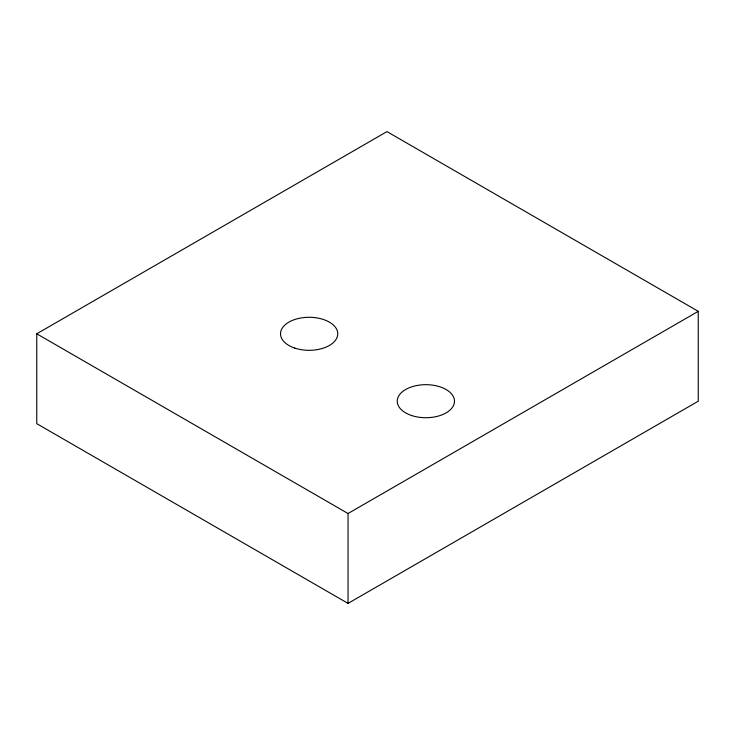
<?xml version="1.0" encoding="UTF-8"?>
<svg xmlns="http://www.w3.org/2000/svg" width="735" height="735" viewBox="0 0 735 735"><rect width="100%" height="100%" fill="white"/><g stroke="black" fill="none" stroke-linecap="round" stroke-linejoin="round"><path stroke-width="1.1" d="M36.75 333.8L36.75 423.663L348.041 603.389L698.25 401.2L698.25 311.337L386.959 131.611L36.75 333.8L348.041 513.526L698.25 311.337M348.041 603.389L348.041 513.526M294.827 348.105A28.619 16.519 0 0 0 337.751 333.8A28.619 16.519 0 0 0 294.827 319.495A28.619 16.519 0 0 0 294.827 348.105M411.563 415.505A28.619 16.519 0 0 0 454.487 401.2A28.619 16.519 0 0 0 411.563 386.886A28.619 16.519 0 0 0 411.563 415.505"/></g></svg>
